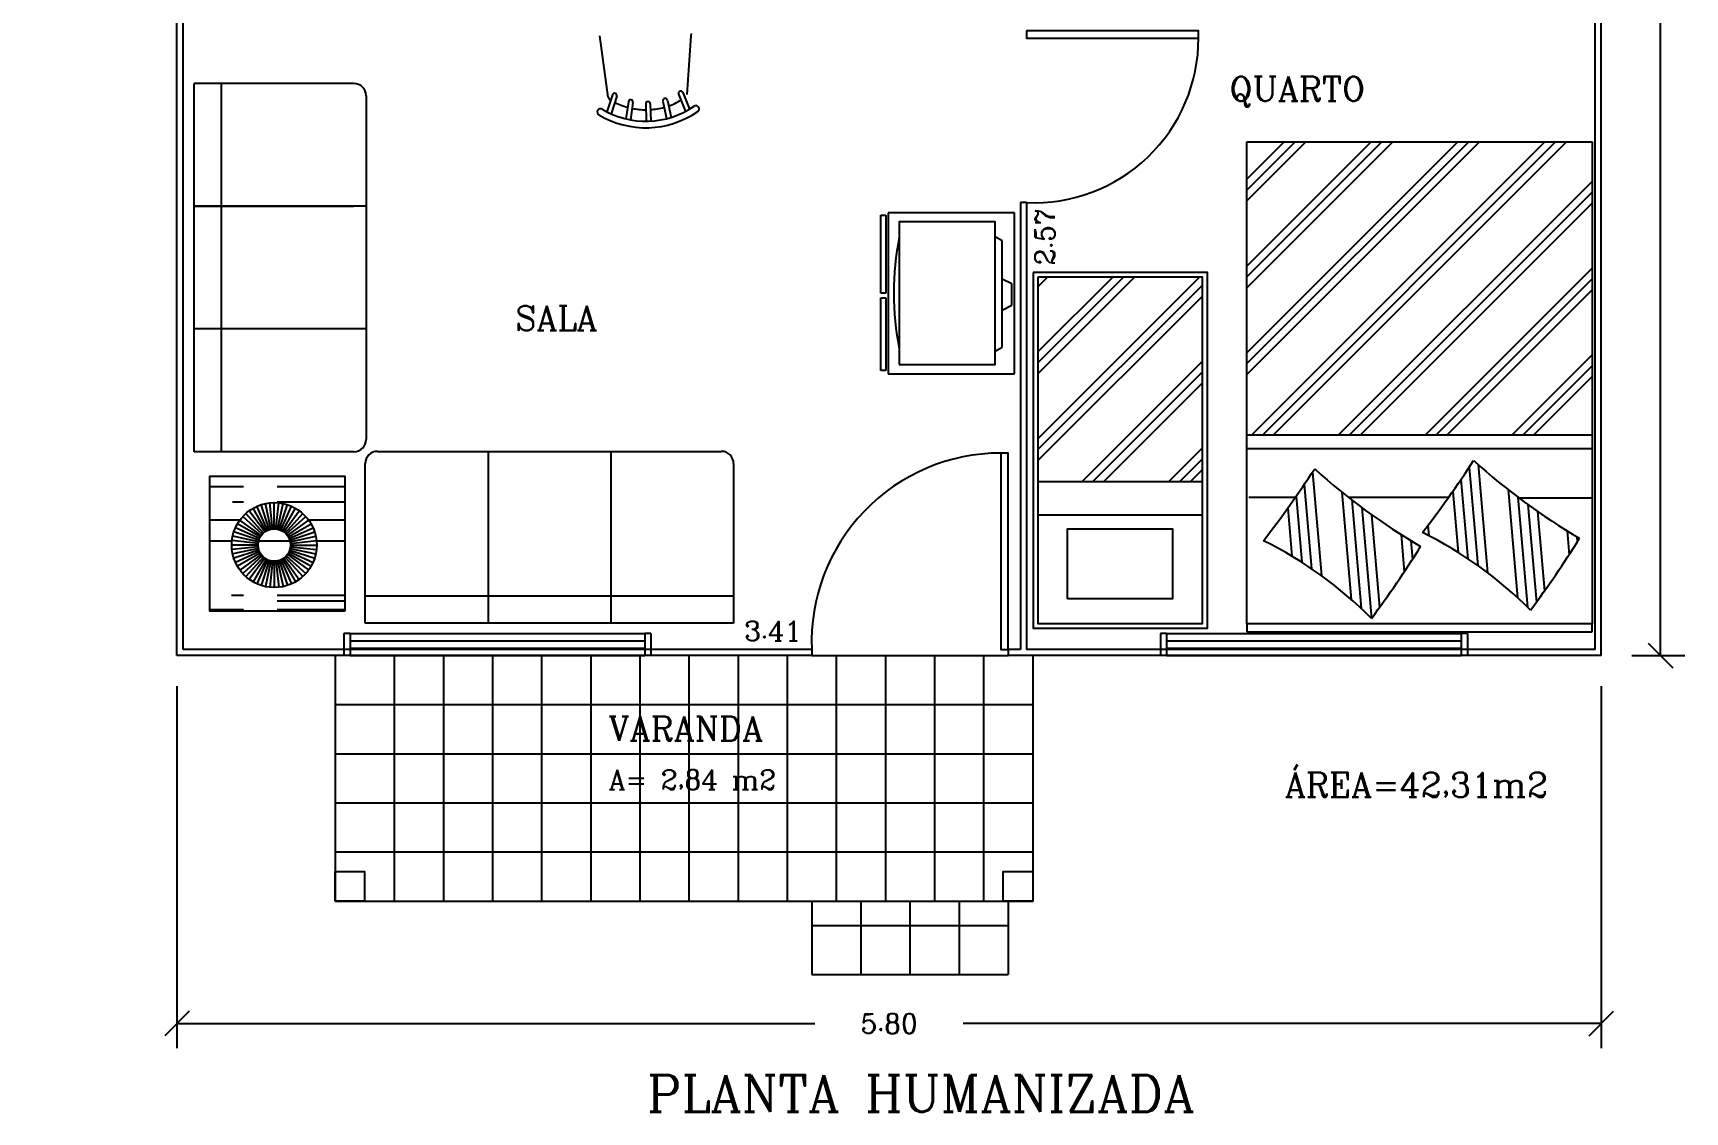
# Model space of a CAD drawing. Extents: x -83.9 to 10.5, y -11.8 to 33.6.
# Drawn here: x -73.91 to -67.18, y -11.77 to -7.37 of the extents above; entities that cross this region are included whole.
import ezdxf
from ezdxf.enums import TextEntityAlignment as Align

# ---------------------------------------------------------------- set-up
doc = ezdxf.new("R2010")
doc.units = 0
doc.linetypes.add('DASHED2', pattern=[0.375, 0.25, -0.125])
doc.layers.get('0').update_dxf_attribs({"linetype": 'CONTINUOUS'})
doc.layers.get('DEFPOINTS').update_dxf_attribs({"linetype": 'CONTINUOUS'})
for name, color, linetype in [('APARELHOS', 1, 'CONTINUOUS'), ('ARMÁRIOS', 23, 'CONTINUOUS'), ('CONCRETO', 5, 'CONTINUOUS'), ('COTAS', 244, 'CONTINUOUS'), ('DIM', 244, 'CONTINUOUS'), ('EQUIPAMENTO', 244, 'CONTINUOUS'), ('EQUIPAMENTOS', 1, 'CONTINUOUS'), ('MADEIRAME', 244, 'CONTINUOUS'), ('PAREDE', 250, 'CONTINUOUS'), ('PISO', 30, 'CONTINUOUS'), ('PORTA', 1, 'CONTINUOUS'), ('PORTAS', 1, 'CONTINUOUS'), ('TEXTO', 244, 'CONTINUOUS')]:
    doc.layers.add(name, color=color, linetype=linetype)
doc.styles.add('ROMANC', font='romanc.shx', dxfattribs={"height": 0.08})
doc.dimstyles.new('ROMANC', dxfattribs={"dimscale": 2, "dimtxt": 1, "dimasz": 0.05, "dimexe": 0.05, "dimexo": 0.0625, "dimgap": 0.09, "dimtad": 0, "dimzin": 0, "dimtxsty": 'ROMANC', "dimblk1": 'OBLIQUE', "dimblk2": 'OBLIQUE', "dimsah": 1, "dimcen": 0.09, "dimse1": 1, "dimse2": 1, "dimsd1": 1, "dimsd2": 1, "dimclrd": 244, "dimclre": 244, "dimclrt": 244, "dimazin": 3, "dimtfac": 1, "dimtdec": 4, "dimtofl": 0, "dimtmove": 0, "dimatfit": 3, "dimtolj": 1, "dimtzin": 0})

# ---------------------------------------------------------------- blocks, each defined once
blk = doc.blocks.new('*X9')
at = {"color": 0}
for p, q in [((-78.135, 55.8617), (-77.6445, 56.3523)), ((-78.135, 56.2153), (-77.998, 56.3523)), ((-78.135, 55.9059), (-77.6887, 56.3523)), ((-78.135, 56.2595), (-78.0422, 56.3523)), ((-78.135, 55.9501), (-77.7329, 56.3523)), ((-78.135, 56.3037), (-78.0864, 56.3523)), ((-78.135, 55.5966), (-77.465, 56.2666)), ((-78.135, 55.5524), (-77.465, 56.2224)), ((-78.123, 55.5202), (-77.465, 56.1782)), ((-77.8578, 55.5202), (-77.465, 55.913)), ((-77.8136, 55.5202), (-77.465, 55.8688)), ((-77.7694, 55.5202), (-77.465, 55.8246)), ((-77.5043, 55.5202), (-77.465, 55.5594))]:
    blk.add_line(p, q, dxfattribs=at)
blk = doc.blocks.new('*X6')
at = {"color": 0}
for p, q in [((-79.2095, 55.4944), (-78.2622, 56.4417)), ((-79.2095, 55.8479), (-78.6157, 56.4417)), ((-79.2095, 56.2015), (-78.9693, 56.4417)), ((-79.2095, 55.5386), (-78.3063, 56.4417)), ((-79.2095, 55.8921), (-78.6599, 56.4417)), ((-79.2095, 56.2457), (-79.0135, 56.4417)), ((-79.2095, 55.5828), (-78.3505, 56.4417)), ((-79.2095, 55.9363), (-78.7041, 56.4417)), ((-79.2095, 56.2899), (-79.0576, 56.4417)), ((-79.191, 55.2476), (-77.997, 56.4417)), ((-79.1468, 55.2476), (-77.9528, 56.4417)), ((-79.1027, 55.2476), (-77.9086, 56.4417)), ((-78.8375, 55.2476), (-77.8039, 56.2813)), ((-78.7933, 55.2476), (-77.8039, 56.2371)), ((-78.7491, 55.2476), (-77.8039, 56.1929)), ((-78.4839, 55.2476), (-77.8039, 55.9277)), ((-78.4397, 55.2476), (-77.8039, 55.8835)), ((-78.3955, 55.2476), (-77.8039, 55.8393)), ((-78.1304, 55.2476), (-77.8039, 55.5742)), ((-78.0862, 55.2476), (-77.8039, 55.53)), ((-78.042, 55.2476), (-77.8039, 55.4858))]:
    blk.add_line(p, q, dxfattribs=at)
blk = doc.blocks.new('*X1')
at = {"color": 0, "linetype": 'DASHED2'}
for p, q in [((6.177, -3.3892), (6.177, -2.8892)), ((6.3, -3.0009), (6.3, -2.8892)), ((6.378, -2.9714), (6.378, -2.8892)), ((6.633, -3.3892), (6.633, -2.8892)), ((6.234, -3.3892), (6.234, -2.973)), ((6.579, -3.3892), (6.579, -2.97)), ((6.378, -3.1863), (6.378, -3.0698)), ((6.6, -3.3892), (6.6, -3.12)), ((6.3, -3.3892), (6.3, -3.2552)), ((6.378, -3.3892), (6.378, -3.2847))]:
    blk.add_line(p, q, dxfattribs=at)
blk = doc.blocks.new('*X8')
at = {"color": 0}
for p, q in [((-79.7318, 56.4032), (-79.771, 56.8518)), ((-79.1357, 56.4745), (-79.1687, 56.8517)), ((-79.0955, 56.4451), (-79.135, 56.8967)), ((-79.0552, 56.4144), (-79.0939, 56.8567)), ((-79.8121, 56.4614), (-79.8404, 56.7845)), ((-79.772, 56.4329), (-79.8068, 56.8309)), ((-79.6914, 56.3722), (-79.7299, 56.8126)), ((-79.0147, 56.3824), (-79.053, 56.8196)), ((-79.5696, 56.2703), (-79.6081, 56.7107)), ((-79.2557, 56.5553), (-79.269, 56.7075)), ((-78.8948, 56.3019), (-78.9316, 56.7227)), ((-79.533, 56.2822), (-79.5679, 56.6812)), ((-79.4996, 56.3315), (-79.5278, 56.6536)), ((-79.2955, 56.5801), (-79.3022, 56.6566)), ((-78.8615, 56.3515), (-78.8915, 56.6946)), ((-78.8281, 56.4), (-78.8515, 56.6683)), ((-78.7946, 56.4475), (-78.8117, 56.6437)), ((-79.9717, 56.5638), (-79.9736, 56.5853)), ((-79.9319, 56.5398), (-79.9405, 56.6373)), ((-79.4662, 56.3798), (-79.4879, 56.6278)), ((-79.3352, 56.6038), (-79.3353, 56.6042)), ((-79.3654, 56.5185), (-79.3691, 56.5601))]:
    blk.add_line(p, q, dxfattribs=at)
blk = doc.blocks.new('*D19')
at = {"layer": 'DEFPOINTS', "color": 0, "linetype": 'BYBLOCK'}
for p in [(48.2772, -1.5502), (48.2772, -7.3602), (49.0226, -7.3602)]:
    blk.add_point(p, dxfattribs=at)
at = {"color": 244, "linetype": 'BYBLOCK', "insert": (49.0226, -4.4552), "char_height": 0.08, "attachment_point": 5, "rotation": 90, "style": 'ROMANC'}
blk.add_mtext('\\A1;5.81', dxfattribs=at)
blk = doc.blocks.new('_OBLIQUE')
at = {"color": 0, "linetype": 'BYBLOCK'}
blk.add_line((-0.5, -0.5), (0.5, 0.5), dxfattribs=at)
blk = doc.blocks.new('*D20')
at = {"layer": 'DEFPOINTS', "color": 0, "linetype": 'BYBLOCK'}
for p in [(52.9946, -7.1877), (49.5846, -7.4774), (52.9946, -7.4774)]:
    blk.add_point(p, dxfattribs=at)
at = {"color": 244, "linetype": 'BYBLOCK', "insert": (51.2896, -7.1877), "char_height": 0.08, "attachment_point": 5, "style": 'ROMANC'}
blk.add_mtext('\\A1;3.41', dxfattribs=at)
blk = doc.blocks.new('*D24')
at = {"layer": 'DEFPOINTS', "color": 0, "linetype": 'BYBLOCK'}
for p in [(52.2733, -4.297), (52.2733, -6.867), (52.3984, -6.867)]:
    blk.add_point(p, dxfattribs=at)
at = {"color": 244, "linetype": 'BYBLOCK', "insert": (52.3984, -5.582), "char_height": 0.08, "attachment_point": 5, "rotation": 90, "style": 'ROMANC'}
blk.add_mtext('\\A1;2.57', dxfattribs=at)
blk = doc.blocks.new('*D25')
at = {"color": 244, "linetype": 'BYBLOCK'}
for p, q in [((48.8633, -7.413), (48.8633, -8.887)), ((54.6633, -7.413), (54.6633, -8.887)), ((48.8633, -8.787), (51.4614, -8.787)), ((54.6633, -8.787), (52.0652, -8.787))]:
    blk.add_line(p, q, dxfattribs=at)
at = {"layer": 'DEFPOINTS', "color": 0, "linetype": 'BYBLOCK'}
for p in [(48.8633, -7.288), (54.6633, -7.288), (54.6633, -8.787)]:
    blk.add_point(p, dxfattribs=at)
at = {"color": 244, "linetype": 'BYBLOCK', "xscale": 0.1, "yscale": 0.1, "zscale": 0.1, "rotation": 180}
blk.add_blockref('_OBLIQUE', (48.8633, -8.787), dxfattribs=at)
at = {"color": 244, "linetype": 'BYBLOCK', "xscale": 0.1, "yscale": 0.1, "zscale": 0.1}
blk.add_blockref('_OBLIQUE', (54.6633, -8.787), dxfattribs=at)
at = {"color": 244, "linetype": 'BYBLOCK', "insert": (51.7633, -8.787), "char_height": 0.08, "attachment_point": 5, "style": 'ROMANC'}
blk.add_mtext('\\A1;5.80', dxfattribs=at)
blk = doc.blocks.new('*D26')
at = {"color": 244, "linetype": 'BYBLOCK'}
for p, q in [((54.7883, 0.007), (55.0041, 0.007)), ((54.9041, 0.007), (54.9041, -3.3385)), ((54.9041, -7.288), (54.9041, -3.9424)), ((54.7883, -7.288), (55.0041, -7.288))]:
    blk.add_line(p, q, dxfattribs=at)
at = {"layer": 'DEFPOINTS', "color": 0, "linetype": 'BYBLOCK'}
for p in [(54.6633, 0.007), (54.9041, 0.007), (54.6633, -7.288)]:
    blk.add_point(p, dxfattribs=at)
at = {"color": 244, "linetype": 'BYBLOCK', "xscale": 0.1, "yscale": 0.1, "zscale": 0.1}
for p, rotation in [((54.9041, 0.007), 90), ((54.9041, -7.288), 270)]:
    blk.add_blockref('_OBLIQUE', p, dxfattribs=dict(at, rotation=rotation))
at = {"color": 244, "linetype": 'BYBLOCK', "insert": (54.9041, -3.6405), "char_height": 0.08, "attachment_point": 5, "rotation": 90, "style": 'ROMANC'}
blk.add_mtext('\\A1;7.30', dxfattribs=at)

msp = doc.modelspace()

# ---------------------------------------------------------------- linework, layer by layer
at = {"color": 30}
for p, q in [((-69.8148, -9.1979), (-69.1448, -9.1979)), ((-69.8148, -9.3344), (-69.1448, -9.3344))]:
    msp.add_line(p, q, dxfattribs=at)
for points in [[(-69.8348, -8.3459), (-69.8348, -9.7959), (-69.1248, -9.7959), (-69.1248, -8.3459)], [(-69.8148, -8.3659), (-69.8148, -9.7759), (-69.1448, -9.7759), (-69.1448, -8.3659)], [(-69.6949, -9.6765), (-69.6949, -9.3914), (-69.2666, -9.3914), (-69.2666, -9.6765)]]:
    msp.add_lwpolyline(points, close=True, dxfattribs=at)
at = {"layer": 'APARELHOS', "color": 30, "linetype": 'CONTINUOUS'}
for p, q in [((-70.4543, -8.4313), (-70.4543, -8.1125)), ((-70.4543, -8.1125), (-70.4337, -8.1125)), ((-70.4337, -8.1125), (-70.4337, -8.4313)), ((-70.4249, -8.1029), (-70.4249, -8.7598)), ((-69.9109, -8.1029), (-70.4249, -8.1029)), ((-69.9109, -8.7598), (-69.9109, -8.1029)), ((-70.4337, -8.4313), (-70.4543, -8.4313)), ((-70.4543, -8.7464), (-70.4543, -8.4494)), ((-70.4543, -8.4494), (-70.4337, -8.4494)), ((-70.4337, -8.4494), (-70.4337, -8.7464)), ((-70.4337, -8.7464), (-70.4543, -8.7464)), ((-70.4249, -8.7598), (-69.9109, -8.7598)), ((-72.9737, -9.4127), (-73.0532, -9.3411)), ((-72.9688, -9.4078), (-73.0404, -9.3283)), ((-72.9634, -9.4035), (-73.0263, -9.3169)), ((-72.9576, -9.3997), (-73.0111, -9.307)), ((-72.9515, -9.3966), (-72.995, -9.2988)), ((-72.945, -9.3941), (-72.9781, -9.2923)), ((-72.9383, -9.3923), (-72.9606, -9.2876)), ((-72.9315, -9.3912), (-72.9427, -9.2848)), ((-72.9246, -9.3908), (-72.9246, -9.2838)), ((-72.9177, -9.3912), (-72.9065, -9.2848)), ((-72.9108, -9.3923), (-72.8886, -9.2876)), ((-72.9041, -9.3941), (-72.8711, -9.2923)), ((-72.8977, -9.3966), (-72.8542, -9.2988)), ((-72.8915, -9.3997), (-72.838, -9.307)), ((-72.8857, -9.4035), (-72.8228, -9.3169)), ((-72.8803, -9.4078), (-72.8087, -9.3283)), ((-72.8755, -9.4127), (-72.7959, -9.3411)), ((-72.9874, -9.4365), (-73.0892, -9.4034)), ((-72.9849, -9.43), (-73.0827, -9.3865)), ((-72.9818, -9.4239), (-73.0745, -9.3704)), ((-72.978, -9.4181), (-73.0646, -9.3552)), ((-72.8711, -9.4181), (-72.7845, -9.3552)), ((-72.8673, -9.4239), (-72.7747, -9.3704)), ((-72.8642, -9.43), (-72.7664, -9.3865)), ((-72.8617, -9.4365), (-72.7599, -9.4034)), ((-72.9907, -9.4569), (-73.0977, -9.4569)), ((-72.9903, -9.45), (-73.0967, -9.4388)), ((-72.9903, -9.4638), (-73.0967, -9.475)), ((-72.9892, -9.4432), (-73.0939, -9.4209)), ((-72.9892, -9.4707), (-73.0939, -9.4929)), ((-72.9874, -9.4774), (-73.0892, -9.5104)), ((-72.9849, -9.4838), (-73.0827, -9.5273)), ((-72.8642, -9.4838), (-72.7664, -9.5273)), ((-72.8617, -9.4774), (-72.7599, -9.5104)), ((-72.8599, -9.4432), (-72.7553, -9.4209)), ((-72.8599, -9.4707), (-72.7553, -9.4929)), ((-72.8588, -9.45), (-72.7524, -9.4388)), ((-72.8588, -9.4638), (-72.7524, -9.475)), ((-72.8585, -9.4569), (-72.7515, -9.4569)), ((-72.9818, -9.49), (-73.0745, -9.5435)), ((-72.978, -9.4958), (-73.0646, -9.5587)), ((-72.9737, -9.5011), (-73.0532, -9.5728)), ((-72.9688, -9.506), (-73.0404, -9.5856)), ((-72.9634, -9.5104), (-73.0263, -9.597)), ((-72.9576, -9.5142), (-73.0111, -9.6068)), ((-72.9515, -9.5173), (-72.995, -9.6151)), ((-72.945, -9.5198), (-72.9781, -9.6216)), ((-72.9383, -9.5216), (-72.9606, -9.6262)), ((-72.9315, -9.5227), (-72.9427, -9.6291)), ((-72.9246, -9.523), (-72.9246, -9.63)), ((-72.9177, -9.5227), (-72.9065, -9.6291)), ((-72.9108, -9.5216), (-72.8886, -9.6262)), ((-72.9041, -9.5198), (-72.8711, -9.6216)), ((-72.8977, -9.5173), (-72.8542, -9.6151)), ((-72.8915, -9.5142), (-72.838, -9.6068)), ((-72.8857, -9.5104), (-72.8228, -9.597)), ((-72.8803, -9.506), (-72.8087, -9.5856)), ((-72.8755, -9.5011), (-72.7959, -9.5728)), ((-72.8711, -9.4958), (-72.7845, -9.5587)), ((-72.8673, -9.49), (-72.7747, -9.5435))]:
    msp.add_line(p, q, dxfattribs=at)
at = {"layer": 'APARELHOS', "color": 30}
for p, q in [((-69.961, -8.2179), (-69.9892, -8.2012)), ((-69.961, -8.6509), (-69.961, -8.2179)), ((-69.9216, -8.3922), (-69.961, -8.3739)), ((-69.9216, -8.4796), (-69.9216, -8.3922)), ((-69.961, -8.5005), (-69.9216, -8.4796)), ((-69.9892, -8.6677), (-69.961, -8.6509))]:
    msp.add_line(p, q, dxfattribs=at)
msp.add_lwpolyline([(-70.3798, -8.7207), (-69.9892, -8.7207), (-69.9892, -8.1402), (-70.3798, -8.1402)], close=True, dxfattribs=at)
at = {"layer": 'APARELHOS', "color": 30, "linetype": 'CONTINUOUS'}
msp.add_lwpolyline([(-72.6373, -9.7269), (-73.1873, -9.7269), (-73.1873, -9.1769), (-72.6373, -9.1769)], close=True, dxfattribs=at)
for radius in [0.1731, 0.0661]:
    msp.add_circle((-72.9246, -9.4569), radius, dxfattribs=at)
at = {"layer": 'APARELHOS', "color": 30}
msp.add_arc((-69.2159, -8.4302), 1.1858, 168.86177, 191.13823, dxfattribs=at)
at = {"layer": 'ARMÁRIOS', "color": 30, "linetype": 'CONTINUOUS'}
for p, q in [((-68.9637, -9.7773), (-68.9637, -7.8148)), ((-68.9637, -7.8148), (-67.558, -7.8148)), ((-67.558, -7.8148), (-67.558, -9.7773)), ((-67.558, -9.7773), (-68.9637, -9.7773)), ((-68.9637, -9.7773), (-68.9637, -9.8103)), ((-68.9637, -9.8103), (-67.558, -9.8103)), ((-67.558, -9.8103), (-67.558, -9.7773))]:
    msp.add_line(p, q, dxfattribs=at)
at = {"layer": 'DIM', "color": 30, "linetype": 'CONTINUOUS'}
for p, q in [((-67.558, -9.0089), (-68.9637, -9.0089)), ((-67.558, -9.0648), (-68.9637, -9.0648)), ((-68.7666, -9.2625), (-68.9562, -9.2625)), ((-68.1427, -9.2625), (-68.5506, -9.2625)), ((-67.558, -9.266), (-67.855, -9.266))]:
    msp.add_line(p, q, dxfattribs=at)
for centre, radius, start, end in [((-72.9814, -6.3201), 5.1403, 322.63725, 326.64345), ((-66.9538, -7.2334), 2.582, 227.81079, 239.69937), ((-72.334, -6.2866), 5.1403, 322.63725, 326.64345), ((-66.3064, -7.1998), 2.582, 227.81079, 239.69937), ((-68.9771, -10.8806), 1.6448, 44.77104, 63.70361), ((-69.6245, -10.9141), 1.6448, 44.77104, 63.70361), ((-71.6152, -7.3826), 3.9506, 323.07957, 328.22909), ((-70.9678, -7.3491), 3.9506, 323.07957, 328.22909)]:
    msp.add_arc(centre, radius, start, end, dxfattribs=at)
at = {"layer": 'EQUIPAMENTO', "color": 30, "linetype": 'CONTINUOUS'}
for p, q in [((-71.5645, -7.6327), (-71.5989, -7.3821)), ((-71.2432, -7.6218), (-71.2266, -7.3821)), ((-71.2265, -7.3813), (-71.2259, -7.373)), ((-71.5475, -7.6228), (-71.5702, -7.6922)), ((-71.5298, -7.6286), (-71.5532, -7.7003)), ((-71.5358, -7.6169), (-71.5358, -7.6169)), ((-71.4826, -7.6508), (-71.4925, -7.7208)), ((-71.4641, -7.6534), (-71.4741, -7.7242)), ((-71.412, -7.6599), (-71.4097, -7.7302)), ((-71.3934, -7.6592), (-71.391, -7.7296)), ((-71.3419, -7.6493), (-71.3271, -7.7192)), ((-71.3237, -7.6454), (-71.309, -7.7146)), ((-71.278, -7.6201), (-71.2498, -7.6901)), ((-71.2607, -7.6131), (-71.2335, -7.6808)), ((-71.1969, -7.6721), (-71.1969, -7.6721))]:
    msp.add_line(p, q, dxfattribs=at)
for centre, radius, start, end in [((-71.5513, -7.6309), 0.0133, 187.82415, 238.47253), ((-71.5387, -7.6257), 0.00932, 71.93101, 161.93101), ((-71.4114, -7.4028), 0.2808, 243.21061, 254.63504), ((-71.5387, -7.6257), 0.00932, 341.93101, 71.93101), ((-71.4733, -7.6521), 0.00932, 81.93101, 171.93101), ((-71.4733, -7.6521), 0.00932, 351.93101, 81.93101), ((-71.4027, -7.6596), 0.00932, 91.93101, 181.93101), ((-71.4027, -7.6596), 0.00932, 1.93101, 91.93101), ((-71.3328, -7.6473), 0.00932, 101.93101, 191.93101), ((-71.3328, -7.6473), 0.00932, 11.93101, 101.93101), ((-71.4114, -7.4028), 0.2808, 289.22697, 300.65141), ((-71.2694, -7.6166), 0.00932, 111.93101, 201.93101), ((-71.2694, -7.6166), 0.00932, 21.93101, 111.93101), ((-71.2076, -7.68), 0.0133, 36.63906, 124.52434), ((-71.596, -7.6931), 0.0133, 147.22296, 239.33767), ((-71.596, -7.6931), 0.0133, 59.33767, 147.22296), ((-71.4121, -7.3829), 0.374, 239.33767, 304.52434), ((-71.4121, -7.3829), 0.3474, 239.33767, 304.52434), ((-71.4114, -7.4028), 0.2808, 258.45423, 270.02985), ((-71.4114, -7.4028), 0.2808, 273.83216, 285.40779), ((-71.2076, -7.68), 0.0133, 304.52434, 36.63906)]:
    msp.add_arc(centre, radius, start, end, dxfattribs=at)
at = {"layer": 'EQUIPAMENTOS', "color": 30, "ltscale": 0.2}
for p, q in [((-72.6005, -7.5765), (-73.2505, -7.5765)), ((-73.2505, -8.5765), (-73.2505, -7.5765)), ((-73.1388, -8.5765), (-73.1388, -7.5765)), ((-72.5505, -7.6265), (-72.5505, -9.0265)), ((-72.5505, -8.0765), (-73.2505, -8.0765)), ((-73.2505, -8.0765), (-72.6005, -8.0765)), ((-73.2505, -9.0765), (-73.2505, -8.5765)), ((-72.5505, -8.5765), (-73.2505, -8.5765)), ((-73.1388, -9.0765), (-73.1388, -8.5765)), ((-72.6005, -9.0765), (-73.2505, -9.0765)), ((-72.5041, -9.0751), (-71.1041, -9.0751)), ((-72.0541, -9.0751), (-72.0541, -9.7751)), ((-71.5541, -9.0751), (-71.5541, -9.7751)), ((-72.5541, -9.7751), (-72.5541, -9.1251)), ((-71.0541, -9.1251), (-71.0541, -9.7751)), ((-71.0541, -9.6656), (-72.5541, -9.6656)), ((-71.0541, -9.7751), (-72.5541, -9.7751))]:
    msp.add_line(p, q, dxfattribs=at)
for centre, start, end in [((-72.6005, -7.6265), 360, 90), ((-72.6005, -9.0265), 270, 0), ((-72.5041, -9.1251), 90, 180), ((-71.1041, -9.1251), 0, 90)]:
    msp.add_arc(centre, 0.05, start, end, dxfattribs=at)
at = {"layer": 'MADEIRAME', "color": 30}
for p, q in [((-67.5209, -9.907), (-67.5209, -2.612)), ((-73.3209, -9.907), (-73.3209, -5.252)), ((-73.2959, -9.882), (-73.2959, -5.379)), ((-67.5459, -9.882), (-67.5459, -7.312)), ((-69.8859, -8.062), (-69.8859, -9.882)), ((-69.8609, -8.062), (-69.8859, -8.062)), ((-69.8609, -8.062), (-69.8609, -9.882)), ((-70.7359, -9.882), (-73.2959, -9.882)), ((-70.7359, -9.882), (-70.7359, -9.907)), ((-69.8859, -9.882), (-69.9359, -9.882)), ((-69.9359, -9.882), (-69.9359, -9.907)), ((-67.5459, -9.882), (-69.8609, -9.882)), ((-70.7359, -9.907), (-73.3209, -9.907)), ((-70.7359, -9.907), (-69.9359, -9.907)), ((-67.5209, -9.907), (-69.9359, -9.907))]:
    msp.add_line(p, q, dxfattribs=at)
at = {"layer": 'PAREDE', "color": 30}
for p, q in [((-72.6159, -9.817), (-72.6409, -9.817)), ((-71.3909, -9.817), (-71.4159, -9.817)), ((-69.2909, -9.817), (-69.3159, -9.817)), ((-68.0659, -9.817), (-68.0909, -9.817))]:
    msp.add_line(p, q, dxfattribs=at)
for points in [[(-72.6766, -10.907), (-72.6766, -10.787), (-72.5566, -10.787), (-72.5566, -10.907)], [(-69.9559, -10.907), (-69.9559, -10.787), (-69.8359, -10.787), (-69.8359, -10.907)]]:
    msp.add_lwpolyline(points, close=True, dxfattribs=at)
at = {"layer": 'PISO', "color": 30}
for p, q in [((-72.6766, -9.907), (-72.6766, -10.907)), ((-72.4359, -9.907), (-72.4359, -10.907)), ((-72.2359, -9.907), (-72.2359, -10.907)), ((-72.0359, -9.907), (-72.0359, -10.907)), ((-71.8359, -9.907), (-71.8359, -10.907)), ((-71.6359, -9.907), (-71.6359, -10.907)), ((-71.4359, -9.907), (-71.4359, -10.907)), ((-71.2359, -9.907), (-71.2359, -10.907)), ((-71.0359, -9.907), (-71.0359, -10.907)), ((-70.8359, -9.907), (-70.8359, -10.907)), ((-70.6359, -9.907), (-70.6359, -10.907)), ((-70.4359, -9.907), (-70.4359, -10.907)), ((-70.2359, -9.907), (-70.2359, -10.907)), ((-70.0359, -9.907), (-70.0359, -10.907)), ((-69.8359, -9.907), (-69.8359, -10.907)), ((-70.7359, -10.907), (-70.7359, -11.207)), ((-70.5359, -10.907), (-70.5359, -11.207)), ((-70.3359, -10.907), (-70.3359, -11.207)), ((-70.1359, -10.907), (-70.1359, -11.207)), ((-69.9359, -10.907), (-69.9359, -11.207))]:
    msp.add_line(p, q, dxfattribs=at)
at = {"layer": 'PORTA', "color": 30}
for p, q in [((-72.6409, -9.817), (-72.6409, -9.907)), ((-72.6159, -9.817), (-71.4159, -9.817)), ((-72.6159, -9.817), (-72.6159, -9.907)), ((-71.4159, -9.817), (-71.4159, -9.907)), ((-71.3909, -9.817), (-71.3909, -9.907)), ((-69.3159, -9.817), (-69.3159, -9.907)), ((-69.2909, -9.817), (-68.0909, -9.817)), ((-69.2909, -9.817), (-69.2909, -9.907)), ((-68.0909, -9.817), (-68.0909, -9.907)), ((-68.0659, -9.817), (-68.0659, -9.907)), ((-72.6159, -9.847), (-71.4159, -9.847)), ((-72.6159, -9.877), (-71.4159, -9.877)), ((-69.2909, -9.847), (-68.0909, -9.847)), ((-69.2909, -9.877), (-68.0909, -9.877)), ((-72.6159, -9.907), (-71.4159, -9.907)), ((-69.2909, -9.907), (-68.0909, -9.907))]:
    msp.add_line(p, q, dxfattribs=at)
msp.add_lwpolyline([(-69.8609, -7.362), (-69.8609, -7.392), (-69.1609, -7.392), (-69.1609, -7.362)], close=True, dxfattribs=at)
at = {"layer": 'PORTAS', "color": 30}
for p, q in [((-72.6766, -10.107), (-69.8359, -10.107)), ((-72.6766, -10.307), (-69.8359, -10.307)), ((-72.6766, -10.507), (-69.8359, -10.507)), ((-72.6766, -10.707), (-69.8359, -10.707)), ((-72.6766, -10.907), (-69.8359, -10.907)), ((-70.7359, -11.007), (-69.9359, -11.007)), ((-70.7359, -11.207), (-69.9359, -11.207))]:
    msp.add_line(p, q, dxfattribs=at)
msp.add_lwpolyline([(-69.9359, -9.882), (-69.9359, -9.082), (-69.9659, -9.082), (-69.9659, -9.882)], close=True, dxfattribs=at)
for centre, radius, start, end in [((-69.8315, -7.392), 0.6706, 267.4911, 0), ((-69.9659, -9.8526), 0.7706, 90, 182.18938)]:
    msp.add_arc(centre, radius, start, end, dxfattribs=at)

# ---------------------------------------------------------------- block references
at = {"layer": 'CONCRETO', "color": 30, "linetype": 'CONTINUOUS', "xscale": -1.1, "yscale": 1.1, "zscale": 1.1, "rotation": 90}
msp.add_blockref('*X1', (-76.3654, -2.4249), dxfattribs=at)
at = {"layer": 'COTAS', "color": 30}
msp.add_blockref('*X6', (10.2458, -64.2565), dxfattribs=at)
at = {"layer": 'COTAS', "color": 30, "rotation": 180}
msp.add_blockref('*X9', (-147.2798, 47.1543), dxfattribs=at)
at = {"layer": 'DIM', "color": 30, "rotation": 180}
msp.add_blockref('*X8', (-147.592, 47.1412), dxfattribs=at)

# ---------------------------------------------------------------- texts
at = {"layer": 'TEXTO', "color": 30, "linetype": 'CONTINUOUS', "style": 'ROMANC'}
for s, height, p in [('QUARTO', 0.1, (-68.7587, -7.6101)), ('SALA', 0.1, (-71.7756, -8.5326)), ('VARANDA', 0.1, (-71.2486, -10.2047)), ('ÁREA=42,31m2', 0.1, (-68.2737, -10.4173)), ('A= 2,84 m2', 0.08, (-71.222, -10.4125)), ('PLANTA HUMANIZADA', 0.15, (-70.2913, -11.6915))]:
    msp.add_text(s, height=height, dxfattribs=at).set_placement(p, align=Align.MIDDLE)

# ---------------------------------------------------------------- dimensions: what is measured, and where the dimension line sits
at = {"layer": 'MADEIRAME', "color": 30}
for base, p1, p2, override, picture, middle, set_off in [((-67.280037352, -2.6120038972), (-67.5208539393, -9.9070038972), (-67.5208539393, -2.6120038972), {"dimse1": 0, "dimse2": 0, "dimsd1": 0, "dimsd2": 0}, '*D26', (-67.280037352, -6.2595038972), (-122.1841264481, -2.6190514261)), ((-73.1615, -9.9793), (-73.9069, -4.1693), (-73.9069, -9.9793), {"dimse1": 1, "dimse2": 1, "dimsd1": 1, "dimsd2": 1}, '*D19', (-73.1615, -7.0743), (-122.1841, -2.6191)), ((-69.7857, -9.4861), (-69.9109, -6.9161), (-69.9109, -9.4861), {"dimse1": 1, "dimse2": 1, "dimsd1": 1, "dimsd2": 1}, '*D24', (-69.7857, -8.2011), (-122.1841, -2.6191))]:
    dim = msp.add_linear_dim(base=base, p1=p1, p2=p2, angle=90, dimstyle='ROMANC', override=override, dxfattribs=at)
    dim.commit()
    dim.dimension.update_dxf_attribs({"geometry": picture, "text_midpoint": middle, "insert": set_off})
for base, p1, p2, override, picture, middle in [((-69.1896, -9.8067), (-72.5996, -10.0964), (-69.1896, -10.0964), {"dimse1": 1, "dimse2": 1, "dimsd1": 1, "dimsd2": 1}, '*D20', (-70.8946, -9.8067)), ((-67.5209, -11.4061), (-73.3209, -9.907), (-67.5209, -9.907), {"dimse1": 0, "dimse2": 0, "dimsd1": 0, "dimsd2": 0}, '*D25', (-70.4209, -11.4061))]:
    dim = msp.add_linear_dim(base=base, p1=p1, p2=p2, dimstyle='ROMANC', override=override, dxfattribs=at)
    dim.commit()
    dim.dimension.update_dxf_attribs({"geometry": picture, "text_midpoint": middle, "insert": (-122.1841, -2.6191)})

doc.saveas('drawing.dxf')
